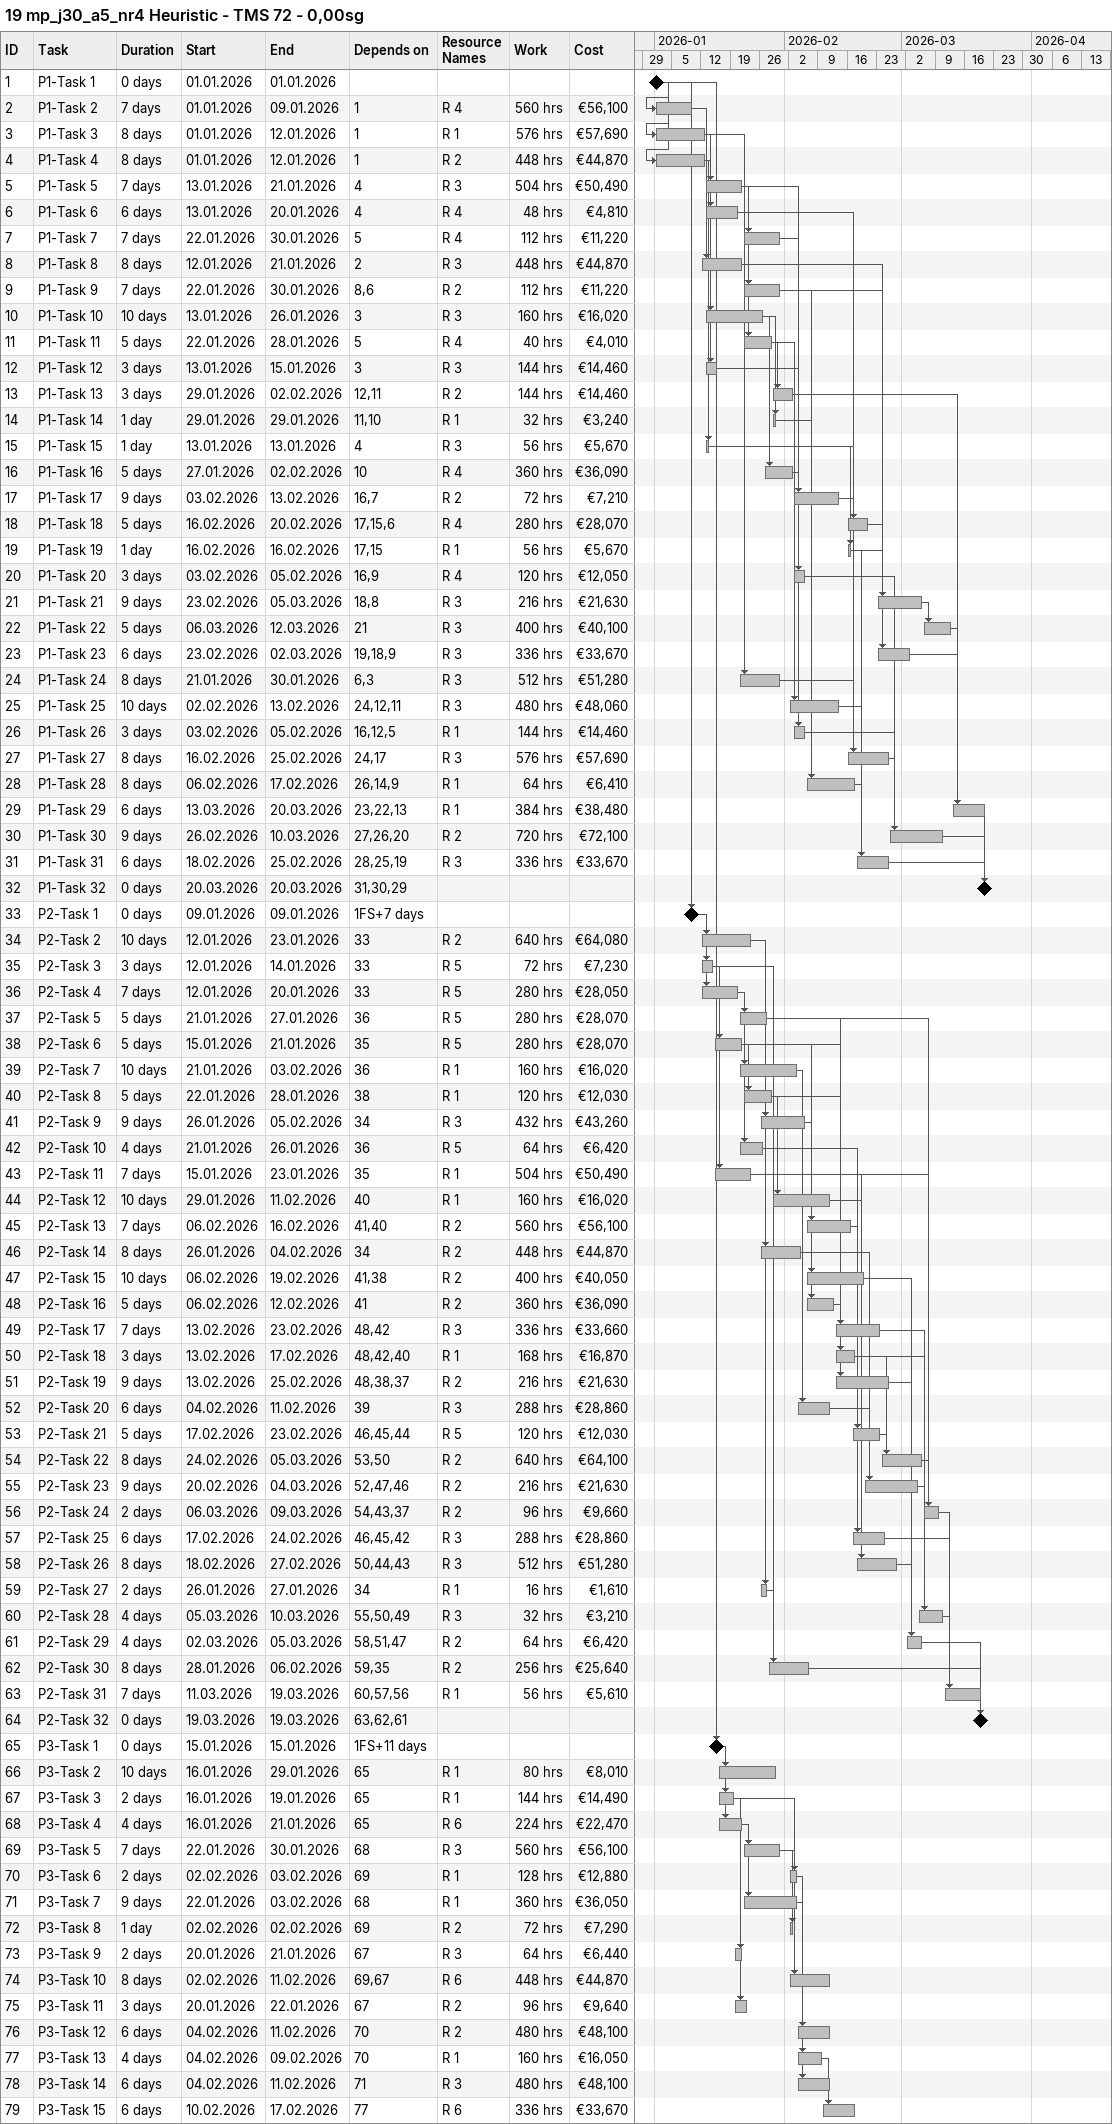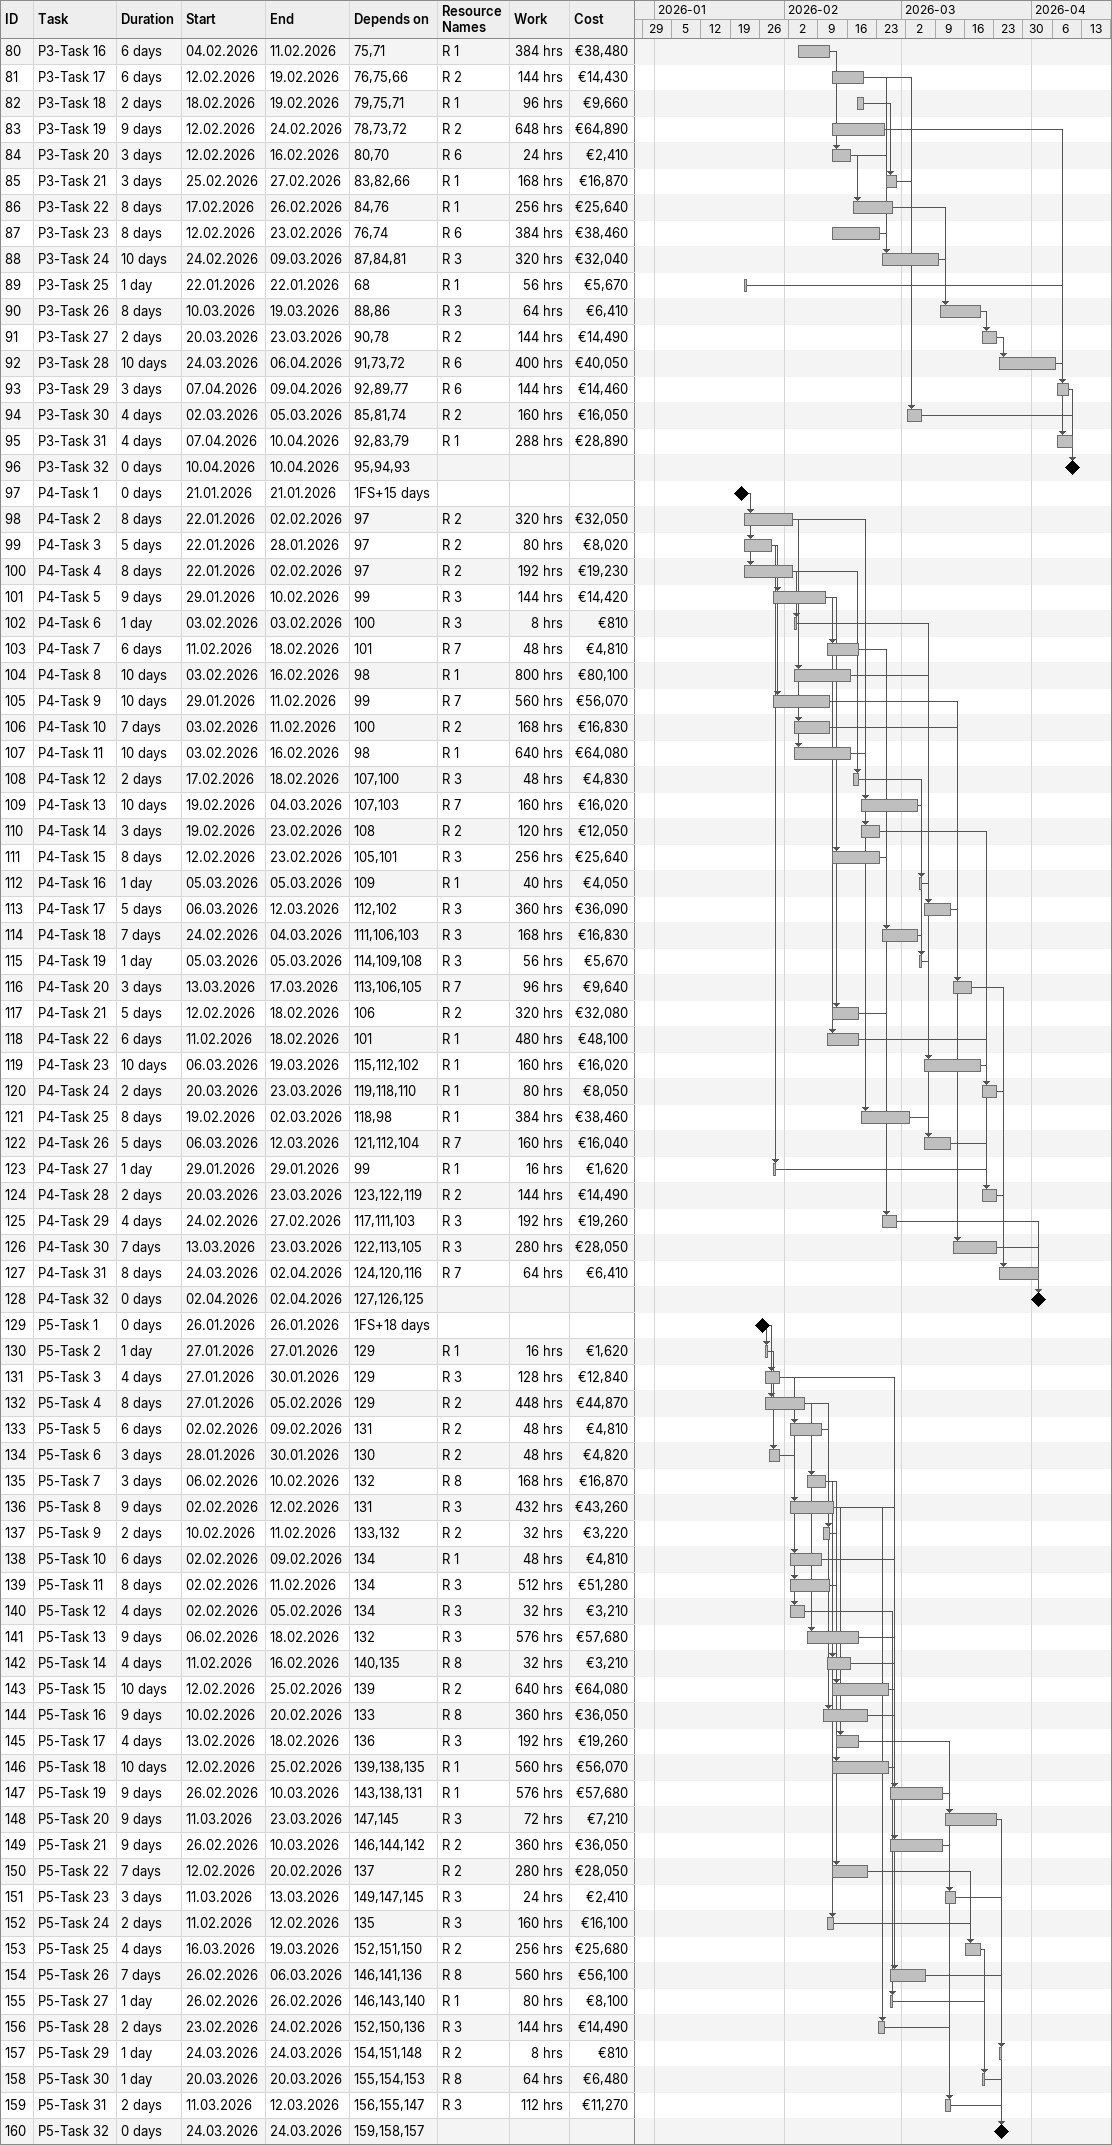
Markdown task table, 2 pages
19 mp_j30_a5_nr4 Heuristic - TMS 72 - 0,00sg

| ID | Task | Duration | Start | Finish | Predecessors | Resources | Work (h) | Cost (€) |
|---|---|---|---|---|---|---|---|---|
| 1 | P1-Task 1 | 0d | 2026-01-01 | 2026-01-01 |  |  |  |  |
| 2 | P1-Task 2 | 7d | 2026-01-01 | 2026-01-09 | 1 | R 4 | 560 | 56100 |
| 3 | P1-Task 3 | 8d | 2026-01-01 | 2026-01-12 | 1 | R 1 | 576 | 57690 |
| 4 | P1-Task 4 | 8d | 2026-01-01 | 2026-01-12 | 1 | R 2 | 448 | 44870 |
| 5 | P1-Task 5 | 7d | 2026-01-13 | 2026-01-21 | 4 | R 3 | 504 | 50490 |
| 6 | P1-Task 6 | 6d | 2026-01-13 | 2026-01-20 | 4 | R 4 | 48 | 4810 |
| 7 | P1-Task 7 | 7d | 2026-01-22 | 2026-01-30 | 5 | R 4 | 112 | 11220 |
| 8 | P1-Task 8 | 8d | 2026-01-12 | 2026-01-21 | 2 | R 3 | 448 | 44870 |
| 9 | P1-Task 9 | 7d | 2026-01-22 | 2026-01-30 | 8, 6 | R 2 | 112 | 11220 |
| 10 | P1-Task 10 | 10d | 2026-01-13 | 2026-01-26 | 3 | R 3 | 160 | 16020 |
| 11 | P1-Task 11 | 5d | 2026-01-22 | 2026-01-28 | 5 | R 4 | 40 | 4010 |
| 12 | P1-Task 12 | 3d | 2026-01-13 | 2026-01-15 | 3 | R 3 | 144 | 14460 |
| 13 | P1-Task 13 | 3d | 2026-01-29 | 2026-02-02 | 12, 11 | R 2 | 144 | 14460 |
| 14 | P1-Task 14 | 1d | 2026-01-29 | 2026-01-29 | 11, 10 | R 1 | 32 | 3240 |
| 15 | P1-Task 15 | 1d | 2026-01-13 | 2026-01-13 | 4 | R 3 | 56 | 5670 |
| 16 | P1-Task 16 | 5d | 2026-01-27 | 2026-02-02 | 10 | R 4 | 360 | 36090 |
| 17 | P1-Task 17 | 9d | 2026-02-03 | 2026-02-13 | 16, 7 | R 2 | 72 | 7210 |
| 18 | P1-Task 18 | 5d | 2026-02-16 | 2026-02-20 | 17, 15, 6 | R 4 | 280 | 28070 |
| 19 | P1-Task 19 | 1d | 2026-02-16 | 2026-02-16 | 17, 15 | R 1 | 56 | 5670 |
| 20 | P1-Task 20 | 3d | 2026-02-03 | 2026-02-05 | 16, 9 | R 4 | 120 | 12050 |
| 21 | P1-Task 21 | 9d | 2026-02-23 | 2026-03-05 | 18, 8 | R 3 | 216 | 21630 |
| 22 | P1-Task 22 | 5d | 2026-03-06 | 2026-03-12 | 21 | R 3 | 400 | 40100 |
| 23 | P1-Task 23 | 6d | 2026-02-23 | 2026-03-02 | 19, 18, 9 | R 3 | 336 | 33670 |
| 24 | P1-Task 24 | 8d | 2026-01-21 | 2026-01-30 | 6, 3 | R 3 | 512 | 51280 |
| 25 | P1-Task 25 | 10d | 2026-02-02 | 2026-02-13 | 24, 12, 11 | R 3 | 480 | 48060 |
| 26 | P1-Task 26 | 3d | 2026-02-03 | 2026-02-05 | 16, 12, 5 | R 1 | 144 | 14460 |
| 27 | P1-Task 27 | 8d | 2026-02-16 | 2026-02-25 | 24, 17 | R 3 | 576 | 57690 |
| 28 | P1-Task 28 | 8d | 2026-02-06 | 2026-02-17 | 26, 14, 9 | R 1 | 64 | 6410 |
| 29 | P1-Task 29 | 6d | 2026-03-13 | 2026-03-20 | 23, 22, 13 | R 1 | 384 | 38480 |
| 30 | P1-Task 30 | 9d | 2026-02-26 | 2026-03-10 | 27, 26, 20 | R 2 | 720 | 72100 |
| 31 | P1-Task 31 | 6d | 2026-02-18 | 2026-02-25 | 28, 25, 19 | R 3 | 336 | 33670 |
| 32 | P1-Task 32 | 0d | 2026-03-20 | 2026-03-20 | 31, 30, 29 |  |  |  |
| 33 | P2-Task 1 | 0d | 2026-01-09 | 2026-01-09 | 1FS+7d |  |  |  |
| 34 | P2-Task 2 | 10d | 2026-01-12 | 2026-01-23 | 33 | R 2 | 640 | 64080 |
| 35 | P2-Task 3 | 3d | 2026-01-12 | 2026-01-14 | 33 | R 5 | 72 | 7230 |
| 36 | P2-Task 4 | 7d | 2026-01-12 | 2026-01-20 | 33 | R 5 | 280 | 28050 |
| 37 | P2-Task 5 | 5d | 2026-01-21 | 2026-01-27 | 36 | R 5 | 280 | 28070 |
| 38 | P2-Task 6 | 5d | 2026-01-15 | 2026-01-21 | 35 | R 5 | 280 | 28070 |
| 39 | P2-Task 7 | 10d | 2026-01-21 | 2026-02-03 | 36 | R 1 | 160 | 16020 |
| 40 | P2-Task 8 | 5d | 2026-01-22 | 2026-01-28 | 38 | R 1 | 120 | 12030 |
| 41 | P2-Task 9 | 9d | 2026-01-26 | 2026-02-05 | 34 | R 3 | 432 | 43260 |
| 42 | P2-Task 10 | 4d | 2026-01-21 | 2026-01-26 | 36 | R 5 | 64 | 6420 |
| 43 | P2-Task 11 | 7d | 2026-01-15 | 2026-01-23 | 35 | R 1 | 504 | 50490 |
| 44 | P2-Task 12 | 10d | 2026-01-29 | 2026-02-11 | 40 | R 1 | 160 | 16020 |
| 45 | P2-Task 13 | 7d | 2026-02-06 | 2026-02-16 | 41, 40 | R 2 | 560 | 56100 |
| 46 | P2-Task 14 | 8d | 2026-01-26 | 2026-02-04 | 34 | R 2 | 448 | 44870 |
| 47 | P2-Task 15 | 10d | 2026-02-06 | 2026-02-19 | 41, 38 | R 2 | 400 | 40050 |
| 48 | P2-Task 16 | 5d | 2026-02-06 | 2026-02-12 | 41 | R 2 | 360 | 36090 |
| 49 | P2-Task 17 | 7d | 2026-02-13 | 2026-02-23 | 48, 42 | R 3 | 336 | 33660 |
| 50 | P2-Task 18 | 3d | 2026-02-13 | 2026-02-17 | 48, 42, 40 | R 1 | 168 | 16870 |
| 51 | P2-Task 19 | 9d | 2026-02-13 | 2026-02-25 | 48, 38, 37 | R 2 | 216 | 21630 |
| 52 | P2-Task 20 | 6d | 2026-02-04 | 2026-02-11 | 39 | R 3 | 288 | 28860 |
| 53 | P2-Task 21 | 5d | 2026-02-17 | 2026-02-23 | 46, 45, 44 | R 5 | 120 | 12030 |
| 54 | P2-Task 22 | 8d | 2026-02-24 | 2026-03-05 | 53, 50 | R 2 | 640 | 64100 |
| 55 | P2-Task 23 | 9d | 2026-02-20 | 2026-03-04 | 52, 47, 46 | R 2 | 216 | 21630 |
| 56 | P2-Task 24 | 2d | 2026-03-06 | 2026-03-09 | 54, 43, 37 | R 2 | 96 | 9660 |
| 57 | P2-Task 25 | 6d | 2026-02-17 | 2026-02-24 | 46, 45, 42 | R 3 | 288 | 28860 |
| 58 | P2-Task 26 | 8d | 2026-02-18 | 2026-02-27 | 50, 44, 43 | R 3 | 512 | 51280 |
| 59 | P2-Task 27 | 2d | 2026-01-26 | 2026-01-27 | 34 | R 1 | 16 | 1610 |
| 60 | P2-Task 28 | 4d | 2026-03-05 | 2026-03-10 | 55, 50, 49 | R 3 | 32 | 3210 |
| 61 | P2-Task 29 | 4d | 2026-03-02 | 2026-03-05 | 58, 51, 47 | R 2 | 64 | 6420 |
| 62 | P2-Task 30 | 8d | 2026-01-28 | 2026-02-06 | 59, 35 | R 2 | 256 | 25640 |
| 63 | P2-Task 31 | 7d | 2026-03-11 | 2026-03-19 | 60, 57, 56 | R 1 | 56 | 5610 |
| 64 | P2-Task 32 | 0d | 2026-03-19 | 2026-03-19 | 63, 62, 61 |  |  |  |
| 65 | P3-Task 1 | 0d | 2026-01-15 | 2026-01-15 | 1FS+11d |  |  |  |
| 66 | P3-Task 2 | 10d | 2026-01-16 | 2026-01-29 | 65 | R 1 | 80 | 8010 |
| 67 | P3-Task 3 | 2d | 2026-01-16 | 2026-01-19 | 65 | R 1 | 144 | 14490 |
| 68 | P3-Task 4 | 4d | 2026-01-16 | 2026-01-21 | 65 | R 6 | 224 | 22470 |
| 69 | P3-Task 5 | 7d | 2026-01-22 | 2026-01-30 | 68 | R 3 | 560 | 56100 |
| 70 | P3-Task 6 | 2d | 2026-02-02 | 2026-02-03 | 69 | R 1 | 128 | 12880 |
| 71 | P3-Task 7 | 9d | 2026-01-22 | 2026-02-03 | 68 | R 1 | 360 | 36050 |
| 72 | P3-Task 8 | 1d | 2026-02-02 | 2026-02-02 | 69 | R 2 | 72 | 7290 |
| 73 | P3-Task 9 | 2d | 2026-01-20 | 2026-01-21 | 67 | R 3 | 64 | 6440 |
| 74 | P3-Task 10 | 8d | 2026-02-02 | 2026-02-11 | 69, 67 | R 6 | 448 | 44870 |
| 75 | P3-Task 11 | 3d | 2026-01-20 | 2026-01-22 | 67 | R 2 | 96 | 9640 |
| 76 | P3-Task 12 | 6d | 2026-02-04 | 2026-02-11 | 70 | R 2 | 480 | 48100 |
| 77 | P3-Task 13 | 4d | 2026-02-04 | 2026-02-09 | 70 | R 1 | 160 | 16050 |
| 78 | P3-Task 14 | 6d | 2026-02-04 | 2026-02-11 | 71 | R 3 | 480 | 48100 |
| 79 | P3-Task 15 | 6d | 2026-02-10 | 2026-02-17 | 77 | R 6 | 336 | 33670 |
| 80 | P3-Task 16 | 6d | 2026-02-04 | 2026-02-11 | 75, 71 | R 1 | 384 | 38480 |
| 81 | P3-Task 17 | 6d | 2026-02-12 | 2026-02-19 | 76, 75, 66 | R 2 | 144 | 14430 |
| 82 | P3-Task 18 | 2d | 2026-02-18 | 2026-02-19 | 79, 75, 71 | R 1 | 96 | 9660 |
| 83 | P3-Task 19 | 9d | 2026-02-12 | 2026-02-24 | 78, 73, 72 | R 2 | 648 | 64890 |
| 84 | P3-Task 20 | 3d | 2026-02-12 | 2026-02-16 | 80, 70 | R 6 | 24 | 2410 |
| 85 | P3-Task 21 | 3d | 2026-02-25 | 2026-02-27 | 83, 82, 66 | R 1 | 168 | 16870 |
| 86 | P3-Task 22 | 8d | 2026-02-17 | 2026-02-26 | 84, 76 | R 1 | 256 | 25640 |
| 87 | P3-Task 23 | 8d | 2026-02-12 | 2026-02-23 | 76, 74 | R 6 | 384 | 38460 |
| 88 | P3-Task 24 | 10d | 2026-02-24 | 2026-03-09 | 87, 84, 81 | R 3 | 320 | 32040 |
| 89 | P3-Task 25 | 1d | 2026-01-22 | 2026-01-22 | 68 | R 1 | 56 | 5670 |
| 90 | P3-Task 26 | 8d | 2026-03-10 | 2026-03-19 | 88, 86 | R 3 | 64 | 6410 |
| 91 | P3-Task 27 | 2d | 2026-03-20 | 2026-03-23 | 90, 78 | R 2 | 144 | 14490 |
| 92 | P3-Task 28 | 10d | 2026-03-24 | 2026-04-06 | 91, 73, 72 | R 6 | 400 | 40050 |
| 93 | P3-Task 29 | 3d | 2026-04-07 | 2026-04-09 | 92, 89, 77 | R 6 | 144 | 14460 |
| 94 | P3-Task 30 | 4d | 2026-03-02 | 2026-03-05 | 85, 81, 74 | R 2 | 160 | 16050 |
| 95 | P3-Task 31 | 4d | 2026-04-07 | 2026-04-10 | 92, 83, 79 | R 1 | 288 | 28890 |
| 96 | P3-Task 32 | 0d | 2026-04-10 | 2026-04-10 | 95, 94, 93 |  |  |  |
| 97 | P4-Task 1 | 0d | 2026-01-21 | 2026-01-21 | 1FS+15d |  |  |  |
| 98 | P4-Task 2 | 8d | 2026-01-22 | 2026-02-02 | 97 | R 2 | 320 | 32050 |
| 99 | P4-Task 3 | 5d | 2026-01-22 | 2026-01-28 | 97 | R 2 | 80 | 8020 |
| 100 | P4-Task 4 | 8d | 2026-01-22 | 2026-02-02 | 97 | R 2 | 192 | 19230 |
| 101 | P4-Task 5 | 9d | 2026-01-29 | 2026-02-10 | 99 | R 3 | 144 | 14420 |
| 102 | P4-Task 6 | 1d | 2026-02-03 | 2026-02-03 | 100 | R 3 | 8 | 810 |
| 103 | P4-Task 7 | 6d | 2026-02-11 | 2026-02-18 | 101 | R 7 | 48 | 4810 |
| 104 | P4-Task 8 | 10d | 2026-02-03 | 2026-02-16 | 98 | R 1 | 800 | 80100 |
| 105 | P4-Task 9 | 10d | 2026-01-29 | 2026-02-11 | 99 | R 7 | 560 | 56070 |
| 106 | P4-Task 10 | 7d | 2026-02-03 | 2026-02-11 | 100 | R 2 | 168 | 16830 |
| 107 | P4-Task 11 | 10d | 2026-02-03 | 2026-02-16 | 98 | R 1 | 640 | 64080 |
| 108 | P4-Task 12 | 2d | 2026-02-17 | 2026-02-18 | 107, 100 | R 3 | 48 | 4830 |
| 109 | P4-Task 13 | 10d | 2026-02-19 | 2026-03-04 | 107, 103 | R 7 | 160 | 16020 |
| 110 | P4-Task 14 | 3d | 2026-02-19 | 2026-02-23 | 108 | R 2 | 120 | 12050 |
| 111 | P4-Task 15 | 8d | 2026-02-12 | 2026-02-23 | 105, 101 | R 3 | 256 | 25640 |
| 112 | P4-Task 16 | 1d | 2026-03-05 | 2026-03-05 | 109 | R 1 | 40 | 4050 |
| 113 | P4-Task 17 | 5d | 2026-03-06 | 2026-03-12 | 112, 102 | R 3 | 360 | 36090 |
| 114 | P4-Task 18 | 7d | 2026-02-24 | 2026-03-04 | 111, 106, 103 | R 3 | 168 | 16830 |
| 115 | P4-Task 19 | 1d | 2026-03-05 | 2026-03-05 | 114, 109, 108 | R 3 | 56 | 5670 |
| 116 | P4-Task 20 | 3d | 2026-03-13 | 2026-03-17 | 113, 106, 105 | R 7 | 96 | 9640 |
| 117 | P4-Task 21 | 5d | 2026-02-12 | 2026-02-18 | 106 | R 2 | 320 | 32080 |
| 118 | P4-Task 22 | 6d | 2026-02-11 | 2026-02-18 | 101 | R 1 | 480 | 48100 |
| 119 | P4-Task 23 | 10d | 2026-03-06 | 2026-03-19 | 115, 112, 102 | R 1 | 160 | 16020 |
| 120 | P4-Task 24 | 2d | 2026-03-20 | 2026-03-23 | 119, 118, 110 | R 1 | 80 | 8050 |
| 121 | P4-Task 25 | 8d | 2026-02-19 | 2026-03-02 | 118, 98 | R 1 | 384 | 38460 |
| 122 | P4-Task 26 | 5d | 2026-03-06 | 2026-03-12 | 121, 112, 104 | R 7 | 160 | 16040 |
| 123 | P4-Task 27 | 1d | 2026-01-29 | 2026-01-29 | 99 | R 1 | 16 | 1620 |
| 124 | P4-Task 28 | 2d | 2026-03-20 | 2026-03-23 | 123, 122, 119 | R 2 | 144 | 14490 |
| 125 | P4-Task 29 | 4d | 2026-02-24 | 2026-02-27 | 117, 111, 103 | R 3 | 192 | 19260 |
| 126 | P4-Task 30 | 7d | 2026-03-13 | 2026-03-23 | 122, 113, 105 | R 3 | 280 | 28050 |
| 127 | P4-Task 31 | 8d | 2026-03-24 | 2026-04-02 | 124, 120, 116 | R 7 | 64 | 6410 |
| 128 | P4-Task 32 | 0d | 2026-04-02 | 2026-04-02 | 127, 126, 125 |  |  |  |
| 129 | P5-Task 1 | 0d | 2026-01-26 | 2026-01-26 | 1FS+18d |  |  |  |
| 130 | P5-Task 2 | 1d | 2026-01-27 | 2026-01-27 | 129 | R 1 | 16 | 1620 |
| 131 | P5-Task 3 | 4d | 2026-01-27 | 2026-01-30 | 129 | R 3 | 128 | 12840 |
| 132 | P5-Task 4 | 8d | 2026-01-27 | 2026-02-05 | 129 | R 2 | 448 | 44870 |
| 133 | P5-Task 5 | 6d | 2026-02-02 | 2026-02-09 | 131 | R 2 | 48 | 4810 |
| 134 | P5-Task 6 | 3d | 2026-01-28 | 2026-01-30 | 130 | R 2 | 48 | 4820 |
| 135 | P5-Task 7 | 3d | 2026-02-06 | 2026-02-10 | 132 | R 8 | 168 | 16870 |
| 136 | P5-Task 8 | 9d | 2026-02-02 | 2026-02-12 | 131 | R 3 | 432 | 43260 |
| 137 | P5-Task 9 | 2d | 2026-02-10 | 2026-02-11 | 133, 132 | R 2 | 32 | 3220 |
| 138 | P5-Task 10 | 6d | 2026-02-02 | 2026-02-09 | 134 | R 1 | 48 | 4810 |
| 139 | P5-Task 11 | 8d | 2026-02-02 | 2026-02-11 | 134 | R 3 | 512 | 51280 |
| 140 | P5-Task 12 | 4d | 2026-02-02 | 2026-02-05 | 134 | R 3 | 32 | 3210 |
| 141 | P5-Task 13 | 9d | 2026-02-06 | 2026-02-18 | 132 | R 3 | 576 | 57680 |
| 142 | P5-Task 14 | 4d | 2026-02-11 | 2026-02-16 | 140, 135 | R 8 | 32 | 3210 |
| 143 | P5-Task 15 | 10d | 2026-02-12 | 2026-02-25 | 139 | R 2 | 640 | 64080 |
| 144 | P5-Task 16 | 9d | 2026-02-10 | 2026-02-20 | 133 | R 8 | 360 | 36050 |
| 145 | P5-Task 17 | 4d | 2026-02-13 | 2026-02-18 | 136 | R 3 | 192 | 19260 |
| 146 | P5-Task 18 | 10d | 2026-02-12 | 2026-02-25 | 139, 138, 135 | R 1 | 560 | 56070 |
| 147 | P5-Task 19 | 9d | 2026-02-26 | 2026-03-10 | 143, 138, 131 | R 1 | 576 | 57680 |
| 148 | P5-Task 20 | 9d | 2026-03-11 | 2026-03-23 | 147, 145 | R 3 | 72 | 7210 |
| 149 | P5-Task 21 | 9d | 2026-02-26 | 2026-03-10 | 146, 144, 142 | R 2 | 360 | 36050 |
| 150 | P5-Task 22 | 7d | 2026-02-12 | 2026-02-20 | 137 | R 2 | 280 | 28050 |
| 151 | P5-Task 23 | 3d | 2026-03-11 | 2026-03-13 | 149, 147, 145 | R 3 | 24 | 2410 |
| 152 | P5-Task 24 | 2d | 2026-02-11 | 2026-02-12 | 135 | R 3 | 160 | 16100 |
| 153 | P5-Task 25 | 4d | 2026-03-16 | 2026-03-19 | 152, 151, 150 | R 2 | 256 | 25680 |
| 154 | P5-Task 26 | 7d | 2026-02-26 | 2026-03-06 | 146, 141, 136 | R 8 | 560 | 56100 |
| 155 | P5-Task 27 | 1d | 2026-02-26 | 2026-02-26 | 146, 143, 140 | R 1 | 80 | 8100 |
| 156 | P5-Task 28 | 2d | 2026-02-23 | 2026-02-24 | 152, 150, 136 | R 3 | 144 | 14490 |
| 157 | P5-Task 29 | 1d | 2026-03-24 | 2026-03-24 | 154, 151, 148 | R 2 | 8 | 810 |
| 158 | P5-Task 30 | 1d | 2026-03-20 | 2026-03-20 | 155, 154, 153 | R 8 | 64 | 6480 |
| 159 | P5-Task 31 | 2d | 2026-03-11 | 2026-03-12 | 156, 155, 147 | R 3 | 112 | 11270 |
| 160 | P5-Task 32 | 0d | 2026-03-24 | 2026-03-24 | 159, 158, 157 |  |  |  |
